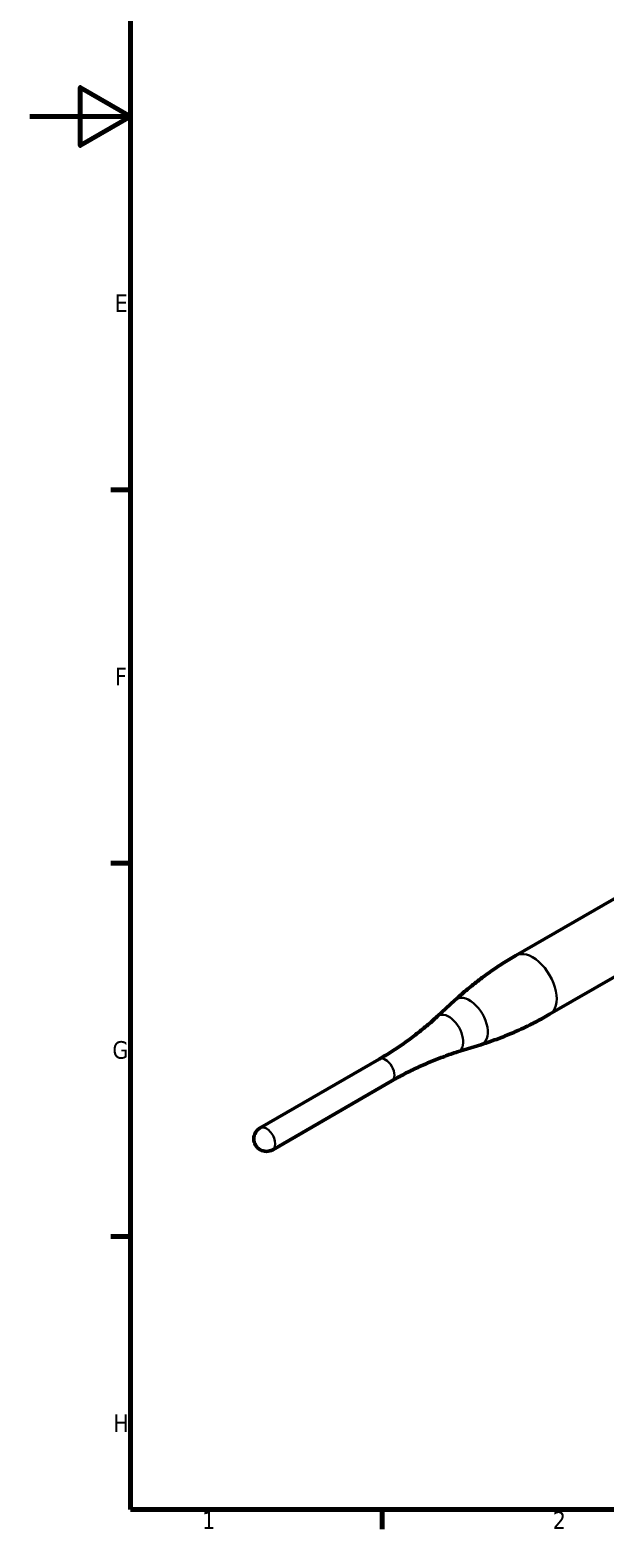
# Model space of a CAD drawing. Header units: millimetres. Extents: x 0 to 841, y 0 to 594.
# Drawn here: x 0 to 114.5, y 16.1 to 314.2 of the extents above; entities that cross this region are included whole.
import ezdxf

# ---------------------------------------------------------------- set-up
doc = ezdxf.new("R2010")
doc.units = ezdxf.units.MM
for name, color, linetype, lineweight in [('Border (ISO)', 7, 'Continuous', 70), ('Visible (ISO)', 7, 'Continuous', 50), ('Visible Narrow (ISO)', 7, 'Continuous', 35)]:
    doc.layers.add(name, color=color, linetype=linetype, lineweight=lineweight)
doc.styles.add('Note Text (ISO)', font='tahoma.ttf')

# ---------------------------------------------------------------- blocks, each defined once
blk = doc.blocks.new('Borders Default Border')
at = {"layer": 'Border (ISO)'}
for p, q in [((20, 222.75), (16.1, 222.75)), ((20, 148.5), (16.1, 148.5)), ((20, 74.25), (16.1, 74.25)), ((70.08, 20), (70.08, 16.1))]:
    blk.add_line(p, q, dxfattribs=at)
at = {"layer": 'Border (ISO)', "flags": 128}
for points in [[(20, 20), (20, 574), (821, 574), (821, 20), (20, 20)], [(0, 297), (20, 297), (10, 302.77), (10, 291.23), (20, 297)]]:
    blk.add_lwpolyline(points, dxfattribs=at)
at = {"layer": 'Border (ISO)', "char_height": 3.5, "attachment_point": 7, "style": 'Note Text (ISO)'}
for s, insert in [('E', (16.85, 258.13)), ('F', (16.94, 183.88)), ('G', (16.4, 109.56)), ('H', (16.57, 35.38)), ('1', (34.25, 16.1)), ('2', (104.06, 16.1))]:
    blk.add_mtext(s, dxfattribs=dict(at, insert=insert))

msp = doc.modelspace()

# ---------------------------------------------------------------- linework, layer by layer
at = {"layer": 'Visible (ISO)'}
for p, q in [((96.704, 130.145), (150.289, 161.082)), ((103.454, 118.454), (157.039, 149.391)), ((81.068, 118.014), (84.61, 121.27)), ((85.131, 110.977), (89.722, 112.417)), ((69.527, 109.547), (45.818, 95.858)), ((72.027, 105.217), (48.318, 91.528))]:
    msp.add_line(p, q, dxfattribs=at)
msp.add_arc((47.068, 93.693), 2.5, 120, 300, dxfattribs=at)
for points, knots in [([(96.704, 130.145), (95.821, 129.635), (94.948, 129.105), (93.232, 128.009), (92.387, 127.444), (90.732, 126.281), (89.921, 125.684), (88.336, 124.463), (87.562, 123.839), (86.055, 122.57), (85.322, 121.924), (84.61, 121.27)], [5.20154491, 5.20154491, 5.20154491, 5.20154491, 5.22719134, 5.22719134, 5.25283777, 5.25283777, 5.2784842, 5.2784842, 5.30413063, 5.30413063, 5.32977707, 5.32977707, 5.32977707, 5.32977707]), ([(81.068, 118.014), (80.391, 117.392), (79.692, 116.777), (78.256, 115.567), (77.518, 114.972), (76.006, 113.807), (75.231, 113.237), (73.651, 112.127), (72.844, 111.587), (71.205, 110.54), (70.371, 110.034), (69.527, 109.547)], [0.95340824, 0.95340824, 0.95340824, 0.95340824, 0.97905467, 0.97905467, 1.0047011, 1.0047011, 1.03034753, 1.03034753, 1.05599397, 1.05599397, 1.0816404, 1.0816404, 1.0816404, 1.0816404]), ([(89.722, 112.417), (90.643, 112.706), (91.569, 113.018), (93.422, 113.689), (94.349, 114.047), (96.199, 114.809), (97.122, 115.213), (98.957, 116.066), (99.869, 116.514), (101.676, 117.453), (102.571, 117.943), (103.454, 118.454)], [1.9317201, 1.9317201, 1.9317201, 1.9317201, 1.95736653, 1.95736653, 1.98301296, 1.98301296, 2.00865939, 2.00865939, 2.03430583, 2.03430583, 2.05995226, 2.05995226, 2.05995226, 2.05995226]), ([(72.027, 105.217), (72.871, 105.704), (73.726, 106.173), (75.452, 107.069), (76.323, 107.498), (78.075, 108.311), (78.956, 108.697), (80.721, 109.424), (81.605, 109.766), (83.371, 110.405), (84.253, 110.702), (85.131, 110.977)], [4.22323305, 4.22323305, 4.22323305, 4.22323305, 4.24887948, 4.24887948, 4.27452591, 4.27452591, 4.30017234, 4.30017234, 4.32581877, 4.32581877, 4.35146521, 4.35146521, 4.35146521, 4.35146521])]:
    msp.add_open_spline(points, degree=3, knots=knots, dxfattribs=at)
at = {"layer": 'Visible Narrow (ISO)'}
for centre, major_axis, start_param, end_param in [((100.079, 124.299), (3.375, -5.846), 0, 3.1415927), ((87.495, 117.034), (-2.577, 4.463), 3.0133605, 6.4114175), ((83.361, 114.647), (2.048, -3.548), 6.1549532, 9.5530101), ((70.777, 107.382), (-1.25, 2.165), 3.1415927, 6.2831853), ((47.068, 93.693), (1.25, -2.165), 0, 3.1415927)]:
    msp.add_ellipse(centre, major_axis=major_axis, ratio=0.5773503, start_param=start_param, end_param=end_param, dxfattribs=at)

# ---------------------------------------------------------------- block references
msp.add_blockref('Borders Default Border', (0, 0))

doc.saveas('drawing.dxf')
